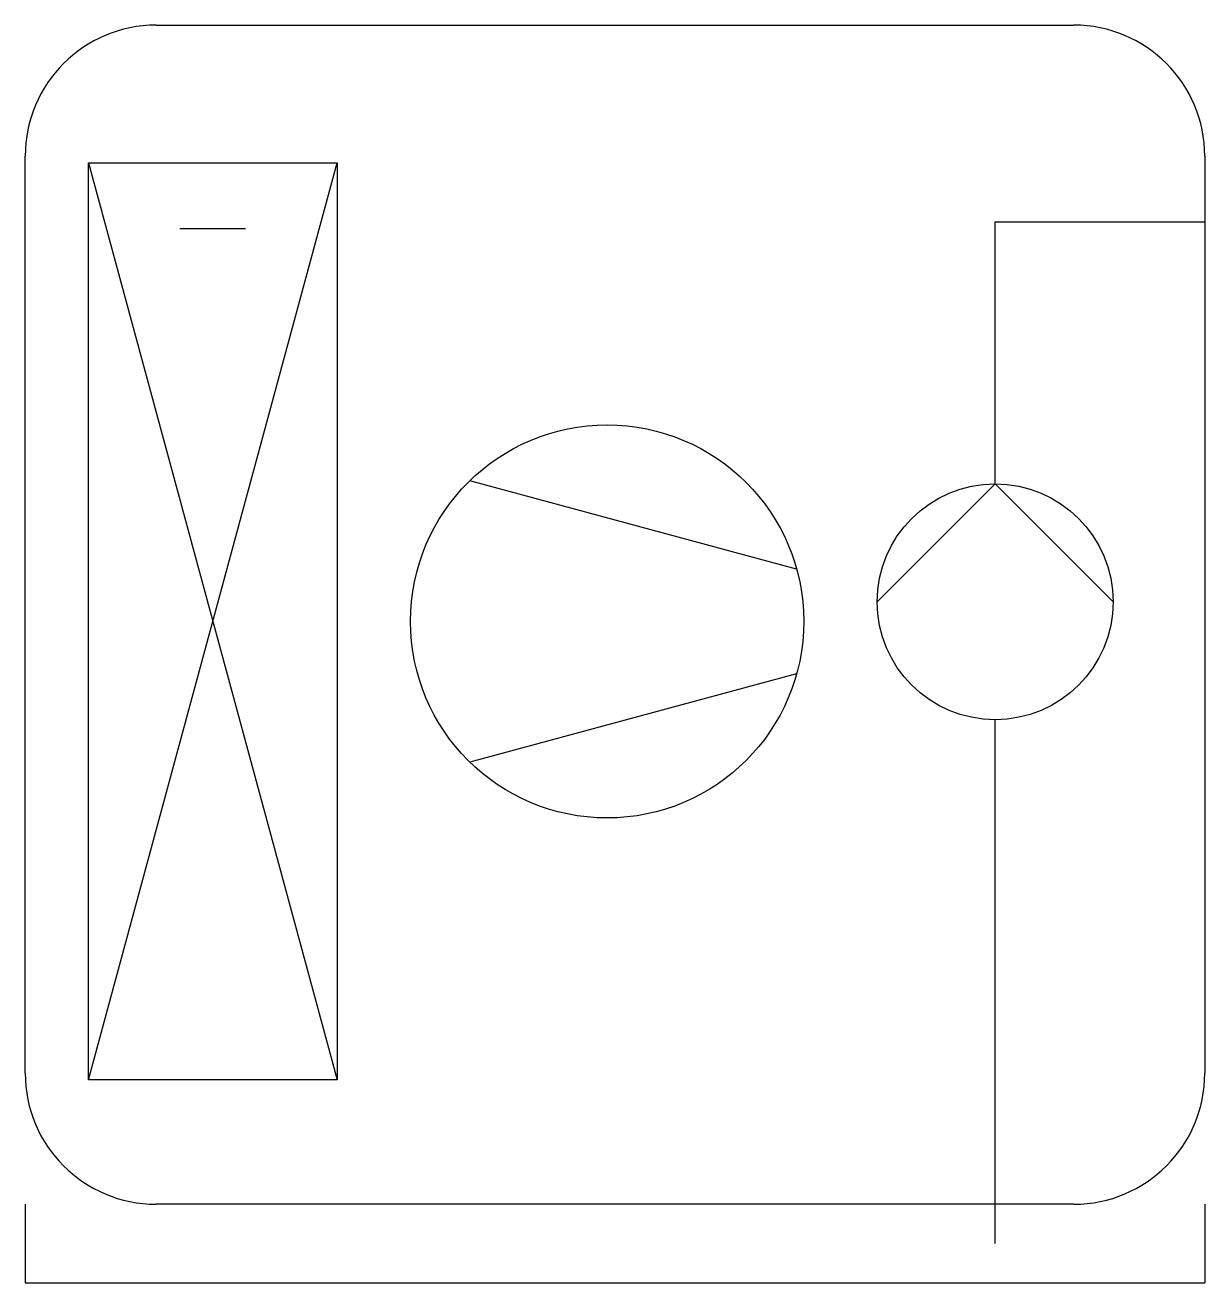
# Model space of a CAD drawing. Header units: millimetres. Extents: x -450 to 450, y -510 to 450.
import ezdxf

# ---------------------------------------------------------------- set-up
doc = ezdxf.new("R2010")
doc.units = ezdxf.units.MM

msp = doc.modelspace()

# ---------------------------------------------------------------- linework, layer by layer
at = {"color": 0, "linetype": 'ByBlock', "lineweight": -2}
for p, q in [((-350, 450), (350, 450)), ((-450, -350), (-450, 350)), ((450, 350), (450, -350)), ((-401.74, -355.14), (-212.02, 344.86)), ((-401.74, 344.86), (-212.02, -355.14)), ((290, 99.86), (290, 300)), ((290, 300), (450, 300)), ((-331.88, 294.86), (-281.88, 294.86)), ((138.57, 34.83), (-110.78, 102.2)), ((290, 99.86), (200, 9.86)), ((290, 99.86), (380, 9.86)), ((138.57, -45.1), (-110.78, -112.48)), ((290, -480), (290, -80.14)), ((-450, -450), (-450, -510)), ((350, -450), (-350, -450)), ((450, -450), (450, -510)), ((-450, -510), (450, -510))]:
    msp.add_line(p, q, dxfattribs=at)
msp.add_lwpolyline([(-401.74, -355.14), (-401.74, 344.86), (-212.02, 344.86), (-212.02, -355.14), (-401.74, -355.14)], dxfattribs=at)
for centre, radius in [((-6.01, -5.14), 150), ((290, 9.86), 90)]:
    msp.add_circle(centre, radius, dxfattribs=at)
for centre, start, end in [((-350, 350), 90, 180), ((350, 350), 0, 90), ((-350, -350), 180, 270), ((350, -350), 270, 0)]:
    msp.add_arc(centre, 100, start, end, dxfattribs=at)

doc.saveas('drawing.dxf')
